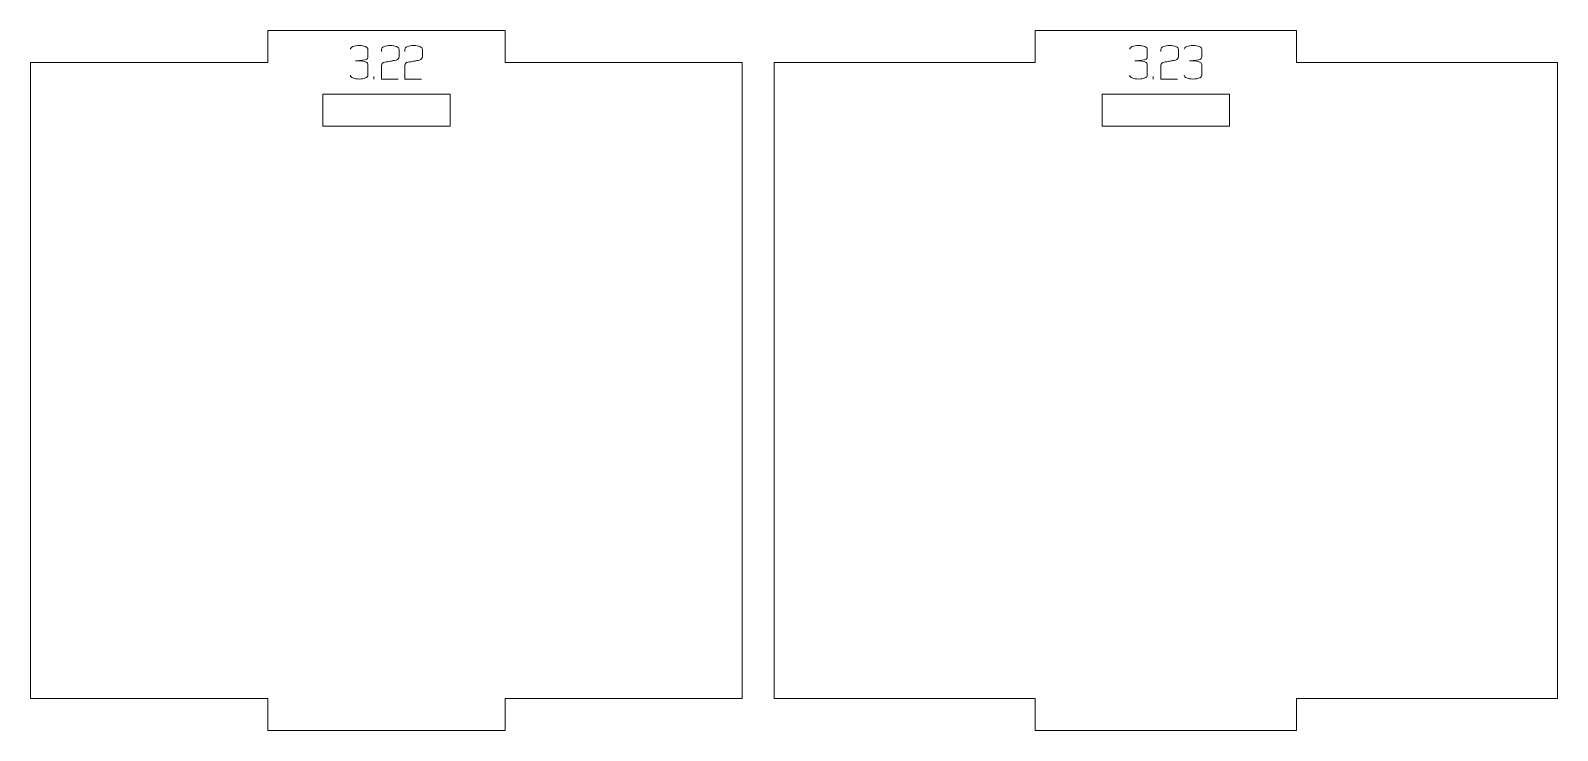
# Model space of a CAD drawing. Header units: centimetres. Extents: x -191 to 212, y -234 to 239.
# Drawn here: x -49.83 to -35.43, y -107.99 to -101.39 of the extents above; entities that cross this region are included whole.
import ezdxf

# ---------------------------------------------------------------- set-up
doc = ezdxf.new("R2010")
doc.units = ezdxf.units.CM
doc.header["$MEASUREMENT"] = 0
doc.layers.add('Capa 1', color=7, linetype='Continuous')

msp = doc.modelspace()

# ---------------------------------------------------------------- hatches: boundary and pattern name
at = {"layer": 'Capa 1', "true_color": 0x3e4095}
h = msp.add_hatch(color=175, dxfattribs=at)
edge = h.paths.add_edge_path()
edge.add_spline(control_points=[(-46.73232, -101.84724), (-46.75586, -101.84724), (-46.77551, -101.8438), (-46.79125, -101.83692), (-46.807, -101.83004), (-46.81487, -101.82171), (-46.81487, -101.81193), (-46.81487, -101.82171), (-46.807, -101.83004), (-46.79125, -101.83692), (-46.77551, -101.8438), (-46.75586, -101.84724), (-46.73232, -101.84724), (-46.70878, -101.84724), (-46.68913, -101.8438), (-46.67339, -101.83692), (-46.65764, -101.83004), (-46.64977, -101.82171), (-46.64977, -101.81193), (-46.64977, -101.81193), (-46.64977, -101.70874), (-46.64977, -101.70874), (-46.64977, -101.70048), (-46.65543, -101.6933), (-46.66674, -101.68719), (-46.67805, -101.68107), (-46.71122, -101.67694), (-46.76626, -101.6748), (-46.71153, -101.67144), (-46.67866, -101.66746), (-46.66766, -101.66288), (-46.65665, -101.65829), (-46.65069, -101.6508), (-46.64977, -101.64041), (-46.64977, -101.64041), (-46.64977, -101.56611), (-46.64977, -101.56611), (-46.64977, -101.55633), (-46.65764, -101.548), (-46.67339, -101.54112), (-46.68913, -101.53424), (-46.70878, -101.5308), (-46.73232, -101.5308), (-46.75586, -101.5308), (-46.77551, -101.53424), (-46.79125, -101.54112), (-46.807, -101.548), (-46.81487, -101.55633), (-46.81487, -101.56611), (-46.81487, -101.55633), (-46.807, -101.548), (-46.79125, -101.54112), (-46.77551, -101.53424), (-46.75586, -101.5308), (-46.73232, -101.5308), (-46.70878, -101.5308), (-46.68913, -101.53424), (-46.67339, -101.54112), (-46.65764, -101.548), (-46.64977, -101.55633), (-46.64977, -101.56611), (-46.64977, -101.56611), (-46.64977, -101.64041), (-46.64977, -101.64041), (-46.65069, -101.6508), (-46.65665, -101.65829), (-46.66766, -101.66288), (-46.67866, -101.66746), (-46.71153, -101.67144), (-46.76626, -101.6748), (-46.71122, -101.67694), (-46.67805, -101.68107), (-46.66674, -101.68719), (-46.65543, -101.6933), (-46.64977, -101.70048), (-46.64977, -101.70874), (-46.64977, -101.70874), (-46.64977, -101.81193), (-46.64977, -101.81193), (-46.64977, -101.82171), (-46.65764, -101.83004), (-46.67339, -101.83692), (-46.68913, -101.8438), (-46.70878, -101.84724), (-46.73232, -101.84724)], knot_values=[0, 0, 0, 0, 0.03571429, 0.03571429, 0.03571429, 0.07142857, 0.07142857, 0.07142857, 0.10714286, 0.10714286, 0.10714286, 0.14285714, 0.14285714, 0.14285714, 0.17857143, 0.17857143, 0.17857143, 0.21428571, 0.21428571, 0.21428571, 0.25, 0.25, 0.25, 0.28571429, 0.28571429, 0.28571429, 0.32142857, 0.32142857, 0.32142857, 0.35714286, 0.35714286, 0.35714286, 0.39285714, 0.39285714, 0.39285714, 0.42857143, 0.42857143, 0.42857143, 0.46428571, 0.46428571, 0.46428571, 0.5, 0.5, 0.5, 0.53571429, 0.53571429, 0.53571429, 0.57142857, 0.57142857, 0.57142857, 0.60714286, 0.60714286, 0.60714286, 0.64285714, 0.64285714, 0.64285714, 0.67857143, 0.67857143, 0.67857143, 0.71428571, 0.71428571, 0.71428571, 0.75, 0.75, 0.75, 0.78571429, 0.78571429, 0.78571429, 0.82142857, 0.82142857, 0.82142857, 0.85714286, 0.85714286, 0.85714286, 0.89285714, 0.89285714, 0.89285714, 0.92857143, 0.92857143, 0.92857143, 0.96428571, 0.96428571, 0.96428571, 1, 1, 1, 1], degree=3, periodic=1)
h = msp.add_hatch(color=175, dxfattribs=at)
edge = h.paths.add_edge_path()
edge.add_spline(control_points=[(-46.52182, -101.84724), (-46.52182, -101.84724), (-46.52182, -101.7147), (-46.52182, -101.7147), (-46.5209, -101.70278), (-46.51005, -101.69361), (-46.48926, -101.68719), (-46.4807, -101.68657), (-46.47252, -101.68558), (-46.46472, -101.6842), (-46.45693, -101.68283), (-46.44905, -101.68138), (-46.4411, -101.67985), (-46.42643, -101.6774), (-46.41519, -101.67541), (-46.4074, -101.67389), (-46.3996, -101.67236), (-46.39203, -101.67037), (-46.38469, -101.66792), (-46.36574, -101.66089), (-46.35626, -101.65187), (-46.35626, -101.64087), (-46.35626, -101.64087), (-46.35626, -101.56611), (-46.35626, -101.56611), (-46.35626, -101.55633), (-46.36413, -101.548), (-46.37988, -101.54112), (-46.39562, -101.53424), (-46.41527, -101.5308), (-46.43881, -101.5308), (-46.46235, -101.5308), (-46.482, -101.53424), (-46.49774, -101.54112), (-46.51349, -101.548), (-46.52136, -101.55633), (-46.52136, -101.56611), (-46.52136, -101.56611), (-46.52136, -101.58858), (-46.52136, -101.58858), (-46.52136, -101.58858), (-46.52136, -101.56611), (-46.52136, -101.56611), (-46.52136, -101.55633), (-46.51349, -101.548), (-46.49774, -101.54112), (-46.482, -101.53424), (-46.46235, -101.5308), (-46.43881, -101.5308), (-46.41527, -101.5308), (-46.39562, -101.53424), (-46.37988, -101.54112), (-46.36413, -101.548), (-46.35626, -101.55633), (-46.35626, -101.56611), (-46.35626, -101.56611), (-46.35626, -101.64087), (-46.35626, -101.64087), (-46.35626, -101.65187), (-46.36574, -101.66089), (-46.38469, -101.66792), (-46.39203, -101.67037), (-46.3996, -101.67236), (-46.4074, -101.67389), (-46.41519, -101.67541), (-46.42643, -101.6774), (-46.4411, -101.67985), (-46.44905, -101.68138), (-46.45693, -101.68283), (-46.46472, -101.6842), (-46.47252, -101.68558), (-46.4807, -101.68657), (-46.48926, -101.68719), (-46.51005, -101.69361), (-46.5209, -101.70278), (-46.52182, -101.7147), (-46.52182, -101.7147), (-46.52182, -101.84724), (-46.52182, -101.84724), (-46.52182, -101.84724), (-46.36497, -101.84724), (-46.36497, -101.84724), (-46.36497, -101.84724), (-46.52182, -101.84724), (-46.52182, -101.84724)], knot_values=[0, 0, 0, 0, 0.03571429, 0.03571429, 0.03571429, 0.07142857, 0.07142857, 0.07142857, 0.10714286, 0.10714286, 0.10714286, 0.14285714, 0.14285714, 0.14285714, 0.17857143, 0.17857143, 0.17857143, 0.21428571, 0.21428571, 0.21428571, 0.25, 0.25, 0.25, 0.28571429, 0.28571429, 0.28571429, 0.32142857, 0.32142857, 0.32142857, 0.35714286, 0.35714286, 0.35714286, 0.39285714, 0.39285714, 0.39285714, 0.42857143, 0.42857143, 0.42857143, 0.46428571, 0.46428571, 0.46428571, 0.5, 0.5, 0.5, 0.53571429, 0.53571429, 0.53571429, 0.57142857, 0.57142857, 0.57142857, 0.60714286, 0.60714286, 0.60714286, 0.64285714, 0.64285714, 0.64285714, 0.67857143, 0.67857143, 0.67857143, 0.71428571, 0.71428571, 0.71428571, 0.75, 0.75, 0.75, 0.78571429, 0.78571429, 0.78571429, 0.82142857, 0.82142857, 0.82142857, 0.85714286, 0.85714286, 0.85714286, 0.89285714, 0.89285714, 0.89285714, 0.92857143, 0.92857143, 0.92857143, 0.96428571, 0.96428571, 0.96428571, 1, 1, 1, 1], degree=3, periodic=1)
h = msp.add_hatch(color=175, dxfattribs=at)
edge = h.paths.add_edge_path()
edge.add_spline(control_points=[(-46.30169, -101.84724), (-46.30169, -101.84724), (-46.30169, -101.7147), (-46.30169, -101.7147), (-46.30077, -101.70278), (-46.28992, -101.69361), (-46.26913, -101.68719), (-46.26057, -101.68657), (-46.25239, -101.68558), (-46.24459, -101.6842), (-46.2368, -101.68283), (-46.22892, -101.68138), (-46.22097, -101.67985), (-46.2063, -101.6774), (-46.19506, -101.67541), (-46.18727, -101.67389), (-46.17947, -101.67236), (-46.1719, -101.67037), (-46.16456, -101.66792), (-46.14561, -101.66089), (-46.13613, -101.65187), (-46.13613, -101.64087), (-46.13613, -101.64087), (-46.13613, -101.56611), (-46.13613, -101.56611), (-46.13613, -101.55633), (-46.144, -101.548), (-46.15975, -101.54112), (-46.17549, -101.53424), (-46.19514, -101.5308), (-46.21868, -101.5308), (-46.24222, -101.5308), (-46.26187, -101.53424), (-46.27761, -101.54112), (-46.29336, -101.548), (-46.30123, -101.55633), (-46.30123, -101.56611), (-46.30123, -101.56611), (-46.30123, -101.58858), (-46.30123, -101.58858), (-46.30123, -101.58858), (-46.30123, -101.56611), (-46.30123, -101.56611), (-46.30123, -101.55633), (-46.29336, -101.548), (-46.27761, -101.54112), (-46.26187, -101.53424), (-46.24222, -101.5308), (-46.21868, -101.5308), (-46.19514, -101.5308), (-46.17549, -101.53424), (-46.15975, -101.54112), (-46.144, -101.548), (-46.13613, -101.55633), (-46.13613, -101.56611), (-46.13613, -101.56611), (-46.13613, -101.64087), (-46.13613, -101.64087), (-46.13613, -101.65187), (-46.14561, -101.66089), (-46.16456, -101.66792), (-46.1719, -101.67037), (-46.17947, -101.67236), (-46.18727, -101.67389), (-46.19506, -101.67541), (-46.2063, -101.6774), (-46.22097, -101.67985), (-46.22892, -101.68138), (-46.2368, -101.68283), (-46.24459, -101.6842), (-46.25239, -101.68558), (-46.26057, -101.68657), (-46.26913, -101.68719), (-46.28992, -101.69361), (-46.30077, -101.70278), (-46.30169, -101.7147), (-46.30169, -101.7147), (-46.30169, -101.84724), (-46.30169, -101.84724), (-46.30169, -101.84724), (-46.14484, -101.84724), (-46.14484, -101.84724), (-46.14484, -101.84724), (-46.30169, -101.84724), (-46.30169, -101.84724)], knot_values=[0, 0, 0, 0, 0.03571429, 0.03571429, 0.03571429, 0.07142857, 0.07142857, 0.07142857, 0.10714286, 0.10714286, 0.10714286, 0.14285714, 0.14285714, 0.14285714, 0.17857143, 0.17857143, 0.17857143, 0.21428571, 0.21428571, 0.21428571, 0.25, 0.25, 0.25, 0.28571429, 0.28571429, 0.28571429, 0.32142857, 0.32142857, 0.32142857, 0.35714286, 0.35714286, 0.35714286, 0.39285714, 0.39285714, 0.39285714, 0.42857143, 0.42857143, 0.42857143, 0.46428571, 0.46428571, 0.46428571, 0.5, 0.5, 0.5, 0.53571429, 0.53571429, 0.53571429, 0.57142857, 0.57142857, 0.57142857, 0.60714286, 0.60714286, 0.60714286, 0.64285714, 0.64285714, 0.64285714, 0.67857143, 0.67857143, 0.67857143, 0.71428571, 0.71428571, 0.71428571, 0.75, 0.75, 0.75, 0.78571429, 0.78571429, 0.78571429, 0.82142857, 0.82142857, 0.82142857, 0.85714286, 0.85714286, 0.85714286, 0.89285714, 0.89285714, 0.89285714, 0.92857143, 0.92857143, 0.92857143, 0.96428571, 0.96428571, 0.96428571, 1, 1, 1, 1], degree=3, periodic=1)
h = msp.add_hatch(color=175, dxfattribs=at)
edge = h.paths.add_edge_path()
edge.add_spline(control_points=[(-39.37805, -101.84724), (-39.40159, -101.84724), (-39.42124, -101.8438), (-39.43698, -101.83692), (-39.45273, -101.83004), (-39.4606, -101.82171), (-39.4606, -101.81193), (-39.4606, -101.82171), (-39.45273, -101.83004), (-39.43698, -101.83692), (-39.42124, -101.8438), (-39.40159, -101.84724), (-39.37805, -101.84724), (-39.35451, -101.84724), (-39.33486, -101.8438), (-39.31912, -101.83692), (-39.30337, -101.83004), (-39.2955, -101.82171), (-39.2955, -101.81193), (-39.2955, -101.81193), (-39.2955, -101.70874), (-39.2955, -101.70874), (-39.2955, -101.70048), (-39.30116, -101.6933), (-39.31247, -101.68719), (-39.32378, -101.68107), (-39.35695, -101.67694), (-39.41199, -101.6748), (-39.35726, -101.67144), (-39.32439, -101.66746), (-39.31339, -101.66288), (-39.30238, -101.65829), (-39.29642, -101.6508), (-39.2955, -101.64041), (-39.2955, -101.64041), (-39.2955, -101.56611), (-39.2955, -101.56611), (-39.2955, -101.55633), (-39.30337, -101.548), (-39.31912, -101.54112), (-39.33486, -101.53424), (-39.35451, -101.5308), (-39.37805, -101.5308), (-39.40159, -101.5308), (-39.42124, -101.53424), (-39.43698, -101.54112), (-39.45273, -101.548), (-39.4606, -101.55633), (-39.4606, -101.56611), (-39.4606, -101.55633), (-39.45273, -101.548), (-39.43698, -101.54112), (-39.42124, -101.53424), (-39.40159, -101.5308), (-39.37805, -101.5308), (-39.35451, -101.5308), (-39.33486, -101.53424), (-39.31912, -101.54112), (-39.30337, -101.548), (-39.2955, -101.55633), (-39.2955, -101.56611), (-39.2955, -101.56611), (-39.2955, -101.64041), (-39.2955, -101.64041), (-39.29642, -101.6508), (-39.30238, -101.65829), (-39.31339, -101.66288), (-39.32439, -101.66746), (-39.35726, -101.67144), (-39.41199, -101.6748), (-39.35695, -101.67694), (-39.32378, -101.68107), (-39.31247, -101.68719), (-39.30116, -101.6933), (-39.2955, -101.70048), (-39.2955, -101.70874), (-39.2955, -101.70874), (-39.2955, -101.81193), (-39.2955, -101.81193), (-39.2955, -101.82171), (-39.30337, -101.83004), (-39.31912, -101.83692), (-39.33486, -101.8438), (-39.35451, -101.84724), (-39.37805, -101.84724)], knot_values=[0, 0, 0, 0, 0.03571429, 0.03571429, 0.03571429, 0.07142857, 0.07142857, 0.07142857, 0.10714286, 0.10714286, 0.10714286, 0.14285714, 0.14285714, 0.14285714, 0.17857143, 0.17857143, 0.17857143, 0.21428571, 0.21428571, 0.21428571, 0.25, 0.25, 0.25, 0.28571429, 0.28571429, 0.28571429, 0.32142857, 0.32142857, 0.32142857, 0.35714286, 0.35714286, 0.35714286, 0.39285714, 0.39285714, 0.39285714, 0.42857143, 0.42857143, 0.42857143, 0.46428571, 0.46428571, 0.46428571, 0.5, 0.5, 0.5, 0.53571429, 0.53571429, 0.53571429, 0.57142857, 0.57142857, 0.57142857, 0.60714286, 0.60714286, 0.60714286, 0.64285714, 0.64285714, 0.64285714, 0.67857143, 0.67857143, 0.67857143, 0.71428571, 0.71428571, 0.71428571, 0.75, 0.75, 0.75, 0.78571429, 0.78571429, 0.78571429, 0.82142857, 0.82142857, 0.82142857, 0.85714286, 0.85714286, 0.85714286, 0.89285714, 0.89285714, 0.89285714, 0.92857143, 0.92857143, 0.92857143, 0.96428571, 0.96428571, 0.96428571, 1, 1, 1, 1], degree=3, periodic=1)
h = msp.add_hatch(color=175, dxfattribs=at)
edge = h.paths.add_edge_path()
edge.add_spline(control_points=[(-39.16755, -101.84724), (-39.16755, -101.84724), (-39.16755, -101.7147), (-39.16755, -101.7147), (-39.16663, -101.70278), (-39.15578, -101.69361), (-39.13499, -101.68719), (-39.12643, -101.68657), (-39.11825, -101.68558), (-39.11045, -101.6842), (-39.10266, -101.68283), (-39.09478, -101.68138), (-39.08683, -101.67985), (-39.07216, -101.6774), (-39.06092, -101.67541), (-39.05313, -101.67389), (-39.04533, -101.67236), (-39.03776, -101.67037), (-39.03042, -101.66792), (-39.01147, -101.66089), (-39.00199, -101.65187), (-39.00199, -101.64087), (-39.00199, -101.64087), (-39.00199, -101.56611), (-39.00199, -101.56611), (-39.00199, -101.55633), (-39.00986, -101.548), (-39.02561, -101.54112), (-39.04135, -101.53424), (-39.061, -101.5308), (-39.08454, -101.5308), (-39.10808, -101.5308), (-39.12773, -101.53424), (-39.14347, -101.54112), (-39.15922, -101.548), (-39.16709, -101.55633), (-39.16709, -101.56611), (-39.16709, -101.56611), (-39.16709, -101.58858), (-39.16709, -101.58858), (-39.16709, -101.58858), (-39.16709, -101.56611), (-39.16709, -101.56611), (-39.16709, -101.55633), (-39.15922, -101.548), (-39.14347, -101.54112), (-39.12773, -101.53424), (-39.10808, -101.5308), (-39.08454, -101.5308), (-39.061, -101.5308), (-39.04135, -101.53424), (-39.02561, -101.54112), (-39.00986, -101.548), (-39.00199, -101.55633), (-39.00199, -101.56611), (-39.00199, -101.56611), (-39.00199, -101.64087), (-39.00199, -101.64087), (-39.00199, -101.65187), (-39.01147, -101.66089), (-39.03042, -101.66792), (-39.03776, -101.67037), (-39.04533, -101.67236), (-39.05313, -101.67389), (-39.06092, -101.67541), (-39.07216, -101.6774), (-39.08683, -101.67985), (-39.09478, -101.68138), (-39.10266, -101.68283), (-39.11045, -101.6842), (-39.11825, -101.68558), (-39.12643, -101.68657), (-39.13499, -101.68719), (-39.15578, -101.69361), (-39.16663, -101.70278), (-39.16755, -101.7147), (-39.16755, -101.7147), (-39.16755, -101.84724), (-39.16755, -101.84724), (-39.16755, -101.84724), (-39.0107, -101.84724), (-39.0107, -101.84724), (-39.0107, -101.84724), (-39.16755, -101.84724), (-39.16755, -101.84724)], knot_values=[0, 0, 0, 0, 0.03571429, 0.03571429, 0.03571429, 0.07142857, 0.07142857, 0.07142857, 0.10714286, 0.10714286, 0.10714286, 0.14285714, 0.14285714, 0.14285714, 0.17857143, 0.17857143, 0.17857143, 0.21428571, 0.21428571, 0.21428571, 0.25, 0.25, 0.25, 0.28571429, 0.28571429, 0.28571429, 0.32142857, 0.32142857, 0.32142857, 0.35714286, 0.35714286, 0.35714286, 0.39285714, 0.39285714, 0.39285714, 0.42857143, 0.42857143, 0.42857143, 0.46428571, 0.46428571, 0.46428571, 0.5, 0.5, 0.5, 0.53571429, 0.53571429, 0.53571429, 0.57142857, 0.57142857, 0.57142857, 0.60714286, 0.60714286, 0.60714286, 0.64285714, 0.64285714, 0.64285714, 0.67857143, 0.67857143, 0.67857143, 0.71428571, 0.71428571, 0.71428571, 0.75, 0.75, 0.75, 0.78571429, 0.78571429, 0.78571429, 0.82142857, 0.82142857, 0.82142857, 0.85714286, 0.85714286, 0.85714286, 0.89285714, 0.89285714, 0.89285714, 0.92857143, 0.92857143, 0.92857143, 0.96428571, 0.96428571, 0.96428571, 1, 1, 1, 1], degree=3, periodic=1)
h = msp.add_hatch(color=175, dxfattribs=at)
edge = h.paths.add_edge_path()
edge.add_spline(control_points=[(-38.86441, -101.84724), (-38.88795, -101.84724), (-38.9076, -101.8438), (-38.92334, -101.83692), (-38.93909, -101.83004), (-38.94696, -101.82171), (-38.94696, -101.81193), (-38.94696, -101.82171), (-38.93909, -101.83004), (-38.92334, -101.83692), (-38.9076, -101.8438), (-38.88795, -101.84724), (-38.86441, -101.84724), (-38.84087, -101.84724), (-38.82122, -101.8438), (-38.80548, -101.83692), (-38.78973, -101.83004), (-38.78186, -101.82171), (-38.78186, -101.81193), (-38.78186, -101.81193), (-38.78186, -101.70874), (-38.78186, -101.70874), (-38.78186, -101.70048), (-38.78752, -101.6933), (-38.79883, -101.68719), (-38.81014, -101.68107), (-38.84331, -101.67694), (-38.89835, -101.6748), (-38.84362, -101.67144), (-38.81075, -101.66746), (-38.79975, -101.66288), (-38.78874, -101.65829), (-38.78278, -101.6508), (-38.78186, -101.64041), (-38.78186, -101.64041), (-38.78186, -101.56611), (-38.78186, -101.56611), (-38.78186, -101.55633), (-38.78973, -101.548), (-38.80548, -101.54112), (-38.82122, -101.53424), (-38.84087, -101.5308), (-38.86441, -101.5308), (-38.88795, -101.5308), (-38.9076, -101.53424), (-38.92334, -101.54112), (-38.93909, -101.548), (-38.94696, -101.55633), (-38.94696, -101.56611), (-38.94696, -101.55633), (-38.93909, -101.548), (-38.92334, -101.54112), (-38.9076, -101.53424), (-38.88795, -101.5308), (-38.86441, -101.5308), (-38.84087, -101.5308), (-38.82122, -101.53424), (-38.80548, -101.54112), (-38.78973, -101.548), (-38.78186, -101.55633), (-38.78186, -101.56611), (-38.78186, -101.56611), (-38.78186, -101.64041), (-38.78186, -101.64041), (-38.78278, -101.6508), (-38.78874, -101.65829), (-38.79975, -101.66288), (-38.81075, -101.66746), (-38.84362, -101.67144), (-38.89835, -101.6748), (-38.84331, -101.67694), (-38.81014, -101.68107), (-38.79883, -101.68719), (-38.78752, -101.6933), (-38.78186, -101.70048), (-38.78186, -101.70874), (-38.78186, -101.70874), (-38.78186, -101.81193), (-38.78186, -101.81193), (-38.78186, -101.82171), (-38.78973, -101.83004), (-38.80548, -101.83692), (-38.82122, -101.8438), (-38.84087, -101.84724), (-38.86441, -101.84724)], knot_values=[0, 0, 0, 0, 0.03571429, 0.03571429, 0.03571429, 0.07142857, 0.07142857, 0.07142857, 0.10714286, 0.10714286, 0.10714286, 0.14285714, 0.14285714, 0.14285714, 0.17857143, 0.17857143, 0.17857143, 0.21428571, 0.21428571, 0.21428571, 0.25, 0.25, 0.25, 0.28571429, 0.28571429, 0.28571429, 0.32142857, 0.32142857, 0.32142857, 0.35714286, 0.35714286, 0.35714286, 0.39285714, 0.39285714, 0.39285714, 0.42857143, 0.42857143, 0.42857143, 0.46428571, 0.46428571, 0.46428571, 0.5, 0.5, 0.5, 0.53571429, 0.53571429, 0.53571429, 0.57142857, 0.57142857, 0.57142857, 0.60714286, 0.60714286, 0.60714286, 0.64285714, 0.64285714, 0.64285714, 0.67857143, 0.67857143, 0.67857143, 0.71428571, 0.71428571, 0.71428571, 0.75, 0.75, 0.75, 0.78571429, 0.78571429, 0.78571429, 0.82142857, 0.82142857, 0.82142857, 0.85714286, 0.85714286, 0.85714286, 0.89285714, 0.89285714, 0.89285714, 0.92857143, 0.92857143, 0.92857143, 0.96428571, 0.96428571, 0.96428571, 1, 1, 1, 1], degree=3, periodic=1)
h = msp.add_hatch(color=175, dxfattribs=at)
edge = h.paths.add_edge_path()
edge.add_spline(control_points=[(-46.59474, -101.84724), (-46.59474, -101.84724), (-46.59474, -101.82477), (-46.59474, -101.82477), (-46.59474, -101.82477), (-46.59474, -101.84724), (-46.59474, -101.84724)], knot_values=[0, 0, 0, 0, 0.5, 0.5, 0.5, 1, 1, 1, 1], degree=3, periodic=1)
h = msp.add_hatch(color=175, dxfattribs=at)
edge = h.paths.add_edge_path()
edge.add_spline(control_points=[(-39.24047, -101.84724), (-39.24047, -101.84724), (-39.24047, -101.82477), (-39.24047, -101.82477), (-39.24047, -101.82477), (-39.24047, -101.84724), (-39.24047, -101.84724)], knot_values=[0, 0, 0, 0, 0.5, 0.5, 0.5, 1, 1, 1, 1], degree=3, periodic=1)

# ---------------------------------------------------------------- linework, layer by layer
at = {"layer": 'Capa 1', "color": 240, "lineweight": 20}
for points, knots in [([(-49.83376, -101.69004), (-49.83376, -101.69004), (-49.83376, -107.69004), (-49.83376, -107.69004), (-49.83376, -107.69004), (-47.59492, -107.69004), (-47.59492, -107.69004), (-47.59492, -107.69004), (-47.59492, -107.99004), (-47.59492, -107.99004), (-47.59492, -107.99004), (-45.35608, -107.99004), (-45.35608, -107.99004), (-45.35608, -107.99004), (-45.35608, -107.69004), (-45.35608, -107.69004), (-45.35608, -107.69004), (-43.11724, -107.69004), (-43.11724, -107.69004), (-43.11724, -107.69004), (-43.11724, -101.69004), (-43.11724, -101.69004), (-43.11724, -101.69004), (-45.35608, -101.69004), (-45.35608, -101.69004), (-45.35608, -101.69004), (-45.35608, -101.39004), (-45.35608, -101.39004), (-45.35608, -101.39004), (-47.59492, -101.39004), (-47.59492, -101.39004), (-47.59492, -101.39004), (-47.59492, -101.69004), (-47.59492, -101.69004), (-47.59492, -101.69004), (-49.83376, -101.69004), (-49.83376, -101.69004)], [0, 0, 0, 0, 0.08333333, 0.08333333, 0.08333333, 0.16666667, 0.16666667, 0.16666667, 0.25, 0.25, 0.25, 0.33333333, 0.33333333, 0.33333333, 0.41666667, 0.41666667, 0.41666667, 0.5, 0.5, 0.5, 0.58333333, 0.58333333, 0.58333333, 0.66666667, 0.66666667, 0.66666667, 0.75, 0.75, 0.75, 0.83333333, 0.83333333, 0.83333333, 0.91666667, 0.91666667, 0.91666667, 1, 1, 1, 1]), ([(-42.81724, -101.69004), (-42.81724, -101.69004), (-42.81724, -107.69004), (-42.81724, -107.69004), (-42.81724, -107.69004), (-40.35323, -107.69004), (-40.35323, -107.69004), (-40.35323, -107.69004), (-40.35323, -107.99004), (-40.35323, -107.99004), (-40.35323, -107.99004), (-37.88922, -107.99004), (-37.88922, -107.99004), (-37.88922, -107.99004), (-37.88922, -107.69004), (-37.88922, -107.69004), (-37.88922, -107.69004), (-35.42521, -107.69004), (-35.42521, -107.69004), (-35.42521, -107.69004), (-35.42521, -101.69004), (-35.42521, -101.69004), (-35.42521, -101.69004), (-37.88922, -101.69004), (-37.88922, -101.69004), (-37.88922, -101.69004), (-37.88922, -101.39004), (-37.88922, -101.39004), (-37.88922, -101.39004), (-40.35323, -101.39004), (-40.35323, -101.39004), (-40.35323, -101.39004), (-40.35323, -101.69004), (-40.35323, -101.69004), (-40.35323, -101.69004), (-42.81724, -101.69004), (-42.81724, -101.69004)], [0, 0, 0, 0, 0.08333333, 0.08333333, 0.08333333, 0.16666667, 0.16666667, 0.16666667, 0.25, 0.25, 0.25, 0.33333333, 0.33333333, 0.33333333, 0.41666667, 0.41666667, 0.41666667, 0.5, 0.5, 0.5, 0.58333333, 0.58333333, 0.58333333, 0.66666667, 0.66666667, 0.66666667, 0.75, 0.75, 0.75, 0.83333333, 0.83333333, 0.83333333, 0.91666667, 0.91666667, 0.91666667, 1, 1, 1, 1]), ([(-47.0755, -102.2901), (-47.0755, -102.2901), (-45.8755, -102.2901), (-45.8755, -102.2901), (-45.8755, -102.2901), (-45.8755, -101.9901), (-45.8755, -101.9901), (-45.8755, -101.9901), (-47.0755, -101.9901), (-47.0755, -101.9901), (-47.0755, -101.9901), (-47.0755, -102.2901), (-47.0755, -102.2901)], [0, 0, 0, 0, 0.25, 0.25, 0.25, 0.5, 0.5, 0.5, 0.75, 0.75, 0.75, 1, 1, 1, 1]), ([(-39.72123, -102.2901), (-39.72123, -102.2901), (-38.52123, -102.2901), (-38.52123, -102.2901), (-38.52123, -102.2901), (-38.52123, -101.9901), (-38.52123, -101.9901), (-38.52123, -101.9901), (-39.72123, -101.9901), (-39.72123, -101.9901), (-39.72123, -101.9901), (-39.72123, -102.2901), (-39.72123, -102.2901)], [0, 0, 0, 0, 0.25, 0.25, 0.25, 0.5, 0.5, 0.5, 0.75, 0.75, 0.75, 1, 1, 1, 1])]:
    msp.add_open_spline(points, degree=3, knots=knots, dxfattribs=at)
at = {"layer": 'Capa 1', "color": 114, "lineweight": 9}
for points, knots in [([(-46.73232, -101.84724), (-46.75586, -101.84724), (-46.77551, -101.8438), (-46.79125, -101.83692), (-46.807, -101.83004), (-46.81487, -101.82171), (-46.81487, -101.81193), (-46.81487, -101.82171), (-46.807, -101.83004), (-46.79125, -101.83692), (-46.77551, -101.8438), (-46.75586, -101.84724), (-46.73232, -101.84724), (-46.70878, -101.84724), (-46.68913, -101.8438), (-46.67339, -101.83692), (-46.65764, -101.83004), (-46.64977, -101.82171), (-46.64977, -101.81193), (-46.64977, -101.81193), (-46.64977, -101.70874), (-46.64977, -101.70874), (-46.64977, -101.70048), (-46.65543, -101.6933), (-46.66674, -101.68719), (-46.67805, -101.68107), (-46.71122, -101.67694), (-46.76626, -101.6748), (-46.71153, -101.67144), (-46.67866, -101.66746), (-46.66766, -101.66288), (-46.65665, -101.65829), (-46.65069, -101.6508), (-46.64977, -101.64041), (-46.64977, -101.64041), (-46.64977, -101.56611), (-46.64977, -101.56611), (-46.64977, -101.55633), (-46.65764, -101.548), (-46.67339, -101.54112), (-46.68913, -101.53424), (-46.70878, -101.5308), (-46.73232, -101.5308), (-46.75586, -101.5308), (-46.77551, -101.53424), (-46.79125, -101.54112), (-46.807, -101.548), (-46.81487, -101.55633), (-46.81487, -101.56611), (-46.81487, -101.55633), (-46.807, -101.548), (-46.79125, -101.54112), (-46.77551, -101.53424), (-46.75586, -101.5308), (-46.73232, -101.5308), (-46.70878, -101.5308), (-46.68913, -101.53424), (-46.67339, -101.54112), (-46.65764, -101.548), (-46.64977, -101.55633), (-46.64977, -101.56611), (-46.64977, -101.56611), (-46.64977, -101.64041), (-46.64977, -101.64041), (-46.65069, -101.6508), (-46.65665, -101.65829), (-46.66766, -101.66288), (-46.67866, -101.66746), (-46.71153, -101.67144), (-46.76626, -101.6748), (-46.71122, -101.67694), (-46.67805, -101.68107), (-46.66674, -101.68719), (-46.65543, -101.6933), (-46.64977, -101.70048), (-46.64977, -101.70874), (-46.64977, -101.70874), (-46.64977, -101.81193), (-46.64977, -101.81193), (-46.64977, -101.82171), (-46.65764, -101.83004), (-46.67339, -101.83692), (-46.68913, -101.8438), (-46.70878, -101.84724), (-46.73232, -101.84724)], [0, 0, 0, 0, 0.03571429, 0.03571429, 0.03571429, 0.07142857, 0.07142857, 0.07142857, 0.10714286, 0.10714286, 0.10714286, 0.14285714, 0.14285714, 0.14285714, 0.17857143, 0.17857143, 0.17857143, 0.21428571, 0.21428571, 0.21428571, 0.25, 0.25, 0.25, 0.28571429, 0.28571429, 0.28571429, 0.32142857, 0.32142857, 0.32142857, 0.35714286, 0.35714286, 0.35714286, 0.39285714, 0.39285714, 0.39285714, 0.42857143, 0.42857143, 0.42857143, 0.46428571, 0.46428571, 0.46428571, 0.5, 0.5, 0.5, 0.53571429, 0.53571429, 0.53571429, 0.57142857, 0.57142857, 0.57142857, 0.60714286, 0.60714286, 0.60714286, 0.64285714, 0.64285714, 0.64285714, 0.67857143, 0.67857143, 0.67857143, 0.71428571, 0.71428571, 0.71428571, 0.75, 0.75, 0.75, 0.78571429, 0.78571429, 0.78571429, 0.82142857, 0.82142857, 0.82142857, 0.85714286, 0.85714286, 0.85714286, 0.89285714, 0.89285714, 0.89285714, 0.92857143, 0.92857143, 0.92857143, 0.96428571, 0.96428571, 0.96428571, 1, 1, 1, 1]), ([(-46.52182, -101.84724), (-46.52182, -101.84724), (-46.52182, -101.7147), (-46.52182, -101.7147), (-46.5209, -101.70278), (-46.51005, -101.69361), (-46.48926, -101.68719), (-46.4807, -101.68657), (-46.47252, -101.68558), (-46.46472, -101.6842), (-46.45693, -101.68283), (-46.44905, -101.68138), (-46.4411, -101.67985), (-46.42643, -101.6774), (-46.41519, -101.67541), (-46.4074, -101.67389), (-46.3996, -101.67236), (-46.39203, -101.67037), (-46.38469, -101.66792), (-46.36574, -101.66089), (-46.35626, -101.65187), (-46.35626, -101.64087), (-46.35626, -101.64087), (-46.35626, -101.56611), (-46.35626, -101.56611), (-46.35626, -101.55633), (-46.36413, -101.548), (-46.37988, -101.54112), (-46.39562, -101.53424), (-46.41527, -101.5308), (-46.43881, -101.5308), (-46.46235, -101.5308), (-46.482, -101.53424), (-46.49774, -101.54112), (-46.51349, -101.548), (-46.52136, -101.55633), (-46.52136, -101.56611), (-46.52136, -101.56611), (-46.52136, -101.58858), (-46.52136, -101.58858), (-46.52136, -101.58858), (-46.52136, -101.56611), (-46.52136, -101.56611), (-46.52136, -101.55633), (-46.51349, -101.548), (-46.49774, -101.54112), (-46.482, -101.53424), (-46.46235, -101.5308), (-46.43881, -101.5308), (-46.41527, -101.5308), (-46.39562, -101.53424), (-46.37988, -101.54112), (-46.36413, -101.548), (-46.35626, -101.55633), (-46.35626, -101.56611), (-46.35626, -101.56611), (-46.35626, -101.64087), (-46.35626, -101.64087), (-46.35626, -101.65187), (-46.36574, -101.66089), (-46.38469, -101.66792), (-46.39203, -101.67037), (-46.3996, -101.67236), (-46.4074, -101.67389), (-46.41519, -101.67541), (-46.42643, -101.6774), (-46.4411, -101.67985), (-46.44905, -101.68138), (-46.45693, -101.68283), (-46.46472, -101.6842), (-46.47252, -101.68558), (-46.4807, -101.68657), (-46.48926, -101.68719), (-46.51005, -101.69361), (-46.5209, -101.70278), (-46.52182, -101.7147), (-46.52182, -101.7147), (-46.52182, -101.84724), (-46.52182, -101.84724), (-46.52182, -101.84724), (-46.36497, -101.84724), (-46.36497, -101.84724), (-46.36497, -101.84724), (-46.52182, -101.84724), (-46.52182, -101.84724)], [0, 0, 0, 0, 0.03571429, 0.03571429, 0.03571429, 0.07142857, 0.07142857, 0.07142857, 0.10714286, 0.10714286, 0.10714286, 0.14285714, 0.14285714, 0.14285714, 0.17857143, 0.17857143, 0.17857143, 0.21428571, 0.21428571, 0.21428571, 0.25, 0.25, 0.25, 0.28571429, 0.28571429, 0.28571429, 0.32142857, 0.32142857, 0.32142857, 0.35714286, 0.35714286, 0.35714286, 0.39285714, 0.39285714, 0.39285714, 0.42857143, 0.42857143, 0.42857143, 0.46428571, 0.46428571, 0.46428571, 0.5, 0.5, 0.5, 0.53571429, 0.53571429, 0.53571429, 0.57142857, 0.57142857, 0.57142857, 0.60714286, 0.60714286, 0.60714286, 0.64285714, 0.64285714, 0.64285714, 0.67857143, 0.67857143, 0.67857143, 0.71428571, 0.71428571, 0.71428571, 0.75, 0.75, 0.75, 0.78571429, 0.78571429, 0.78571429, 0.82142857, 0.82142857, 0.82142857, 0.85714286, 0.85714286, 0.85714286, 0.89285714, 0.89285714, 0.89285714, 0.92857143, 0.92857143, 0.92857143, 0.96428571, 0.96428571, 0.96428571, 1, 1, 1, 1]), ([(-46.30169, -101.84724), (-46.30169, -101.84724), (-46.30169, -101.7147), (-46.30169, -101.7147), (-46.30077, -101.70278), (-46.28992, -101.69361), (-46.26913, -101.68719), (-46.26057, -101.68657), (-46.25239, -101.68558), (-46.24459, -101.6842), (-46.2368, -101.68283), (-46.22892, -101.68138), (-46.22097, -101.67985), (-46.2063, -101.6774), (-46.19506, -101.67541), (-46.18727, -101.67389), (-46.17947, -101.67236), (-46.1719, -101.67037), (-46.16456, -101.66792), (-46.14561, -101.66089), (-46.13613, -101.65187), (-46.13613, -101.64087), (-46.13613, -101.64087), (-46.13613, -101.56611), (-46.13613, -101.56611), (-46.13613, -101.55633), (-46.144, -101.548), (-46.15975, -101.54112), (-46.17549, -101.53424), (-46.19514, -101.5308), (-46.21868, -101.5308), (-46.24222, -101.5308), (-46.26187, -101.53424), (-46.27761, -101.54112), (-46.29336, -101.548), (-46.30123, -101.55633), (-46.30123, -101.56611), (-46.30123, -101.56611), (-46.30123, -101.58858), (-46.30123, -101.58858), (-46.30123, -101.58858), (-46.30123, -101.56611), (-46.30123, -101.56611), (-46.30123, -101.55633), (-46.29336, -101.548), (-46.27761, -101.54112), (-46.26187, -101.53424), (-46.24222, -101.5308), (-46.21868, -101.5308), (-46.19514, -101.5308), (-46.17549, -101.53424), (-46.15975, -101.54112), (-46.144, -101.548), (-46.13613, -101.55633), (-46.13613, -101.56611), (-46.13613, -101.56611), (-46.13613, -101.64087), (-46.13613, -101.64087), (-46.13613, -101.65187), (-46.14561, -101.66089), (-46.16456, -101.66792), (-46.1719, -101.67037), (-46.17947, -101.67236), (-46.18727, -101.67389), (-46.19506, -101.67541), (-46.2063, -101.6774), (-46.22097, -101.67985), (-46.22892, -101.68138), (-46.2368, -101.68283), (-46.24459, -101.6842), (-46.25239, -101.68558), (-46.26057, -101.68657), (-46.26913, -101.68719), (-46.28992, -101.69361), (-46.30077, -101.70278), (-46.30169, -101.7147), (-46.30169, -101.7147), (-46.30169, -101.84724), (-46.30169, -101.84724), (-46.30169, -101.84724), (-46.14484, -101.84724), (-46.14484, -101.84724), (-46.14484, -101.84724), (-46.30169, -101.84724), (-46.30169, -101.84724)], [0, 0, 0, 0, 0.03571429, 0.03571429, 0.03571429, 0.07142857, 0.07142857, 0.07142857, 0.10714286, 0.10714286, 0.10714286, 0.14285714, 0.14285714, 0.14285714, 0.17857143, 0.17857143, 0.17857143, 0.21428571, 0.21428571, 0.21428571, 0.25, 0.25, 0.25, 0.28571429, 0.28571429, 0.28571429, 0.32142857, 0.32142857, 0.32142857, 0.35714286, 0.35714286, 0.35714286, 0.39285714, 0.39285714, 0.39285714, 0.42857143, 0.42857143, 0.42857143, 0.46428571, 0.46428571, 0.46428571, 0.5, 0.5, 0.5, 0.53571429, 0.53571429, 0.53571429, 0.57142857, 0.57142857, 0.57142857, 0.60714286, 0.60714286, 0.60714286, 0.64285714, 0.64285714, 0.64285714, 0.67857143, 0.67857143, 0.67857143, 0.71428571, 0.71428571, 0.71428571, 0.75, 0.75, 0.75, 0.78571429, 0.78571429, 0.78571429, 0.82142857, 0.82142857, 0.82142857, 0.85714286, 0.85714286, 0.85714286, 0.89285714, 0.89285714, 0.89285714, 0.92857143, 0.92857143, 0.92857143, 0.96428571, 0.96428571, 0.96428571, 1, 1, 1, 1]), ([(-39.37805, -101.84724), (-39.40159, -101.84724), (-39.42124, -101.8438), (-39.43698, -101.83692), (-39.45273, -101.83004), (-39.4606, -101.82171), (-39.4606, -101.81193), (-39.4606, -101.82171), (-39.45273, -101.83004), (-39.43698, -101.83692), (-39.42124, -101.8438), (-39.40159, -101.84724), (-39.37805, -101.84724), (-39.35451, -101.84724), (-39.33486, -101.8438), (-39.31912, -101.83692), (-39.30337, -101.83004), (-39.2955, -101.82171), (-39.2955, -101.81193), (-39.2955, -101.81193), (-39.2955, -101.70874), (-39.2955, -101.70874), (-39.2955, -101.70048), (-39.30116, -101.6933), (-39.31247, -101.68719), (-39.32378, -101.68107), (-39.35695, -101.67694), (-39.41199, -101.6748), (-39.35726, -101.67144), (-39.32439, -101.66746), (-39.31339, -101.66288), (-39.30238, -101.65829), (-39.29642, -101.6508), (-39.2955, -101.64041), (-39.2955, -101.64041), (-39.2955, -101.56611), (-39.2955, -101.56611), (-39.2955, -101.55633), (-39.30337, -101.548), (-39.31912, -101.54112), (-39.33486, -101.53424), (-39.35451, -101.5308), (-39.37805, -101.5308), (-39.40159, -101.5308), (-39.42124, -101.53424), (-39.43698, -101.54112), (-39.45273, -101.548), (-39.4606, -101.55633), (-39.4606, -101.56611), (-39.4606, -101.55633), (-39.45273, -101.548), (-39.43698, -101.54112), (-39.42124, -101.53424), (-39.40159, -101.5308), (-39.37805, -101.5308), (-39.35451, -101.5308), (-39.33486, -101.53424), (-39.31912, -101.54112), (-39.30337, -101.548), (-39.2955, -101.55633), (-39.2955, -101.56611), (-39.2955, -101.56611), (-39.2955, -101.64041), (-39.2955, -101.64041), (-39.29642, -101.6508), (-39.30238, -101.65829), (-39.31339, -101.66288), (-39.32439, -101.66746), (-39.35726, -101.67144), (-39.41199, -101.6748), (-39.35695, -101.67694), (-39.32378, -101.68107), (-39.31247, -101.68719), (-39.30116, -101.6933), (-39.2955, -101.70048), (-39.2955, -101.70874), (-39.2955, -101.70874), (-39.2955, -101.81193), (-39.2955, -101.81193), (-39.2955, -101.82171), (-39.30337, -101.83004), (-39.31912, -101.83692), (-39.33486, -101.8438), (-39.35451, -101.84724), (-39.37805, -101.84724)], [0, 0, 0, 0, 0.03571429, 0.03571429, 0.03571429, 0.07142857, 0.07142857, 0.07142857, 0.10714286, 0.10714286, 0.10714286, 0.14285714, 0.14285714, 0.14285714, 0.17857143, 0.17857143, 0.17857143, 0.21428571, 0.21428571, 0.21428571, 0.25, 0.25, 0.25, 0.28571429, 0.28571429, 0.28571429, 0.32142857, 0.32142857, 0.32142857, 0.35714286, 0.35714286, 0.35714286, 0.39285714, 0.39285714, 0.39285714, 0.42857143, 0.42857143, 0.42857143, 0.46428571, 0.46428571, 0.46428571, 0.5, 0.5, 0.5, 0.53571429, 0.53571429, 0.53571429, 0.57142857, 0.57142857, 0.57142857, 0.60714286, 0.60714286, 0.60714286, 0.64285714, 0.64285714, 0.64285714, 0.67857143, 0.67857143, 0.67857143, 0.71428571, 0.71428571, 0.71428571, 0.75, 0.75, 0.75, 0.78571429, 0.78571429, 0.78571429, 0.82142857, 0.82142857, 0.82142857, 0.85714286, 0.85714286, 0.85714286, 0.89285714, 0.89285714, 0.89285714, 0.92857143, 0.92857143, 0.92857143, 0.96428571, 0.96428571, 0.96428571, 1, 1, 1, 1]), ([(-39.16755, -101.84724), (-39.16755, -101.84724), (-39.16755, -101.7147), (-39.16755, -101.7147), (-39.16663, -101.70278), (-39.15578, -101.69361), (-39.13499, -101.68719), (-39.12643, -101.68657), (-39.11825, -101.68558), (-39.11045, -101.6842), (-39.10266, -101.68283), (-39.09478, -101.68138), (-39.08683, -101.67985), (-39.07216, -101.6774), (-39.06092, -101.67541), (-39.05313, -101.67389), (-39.04533, -101.67236), (-39.03776, -101.67037), (-39.03042, -101.66792), (-39.01147, -101.66089), (-39.00199, -101.65187), (-39.00199, -101.64087), (-39.00199, -101.64087), (-39.00199, -101.56611), (-39.00199, -101.56611), (-39.00199, -101.55633), (-39.00986, -101.548), (-39.02561, -101.54112), (-39.04135, -101.53424), (-39.061, -101.5308), (-39.08454, -101.5308), (-39.10808, -101.5308), (-39.12773, -101.53424), (-39.14347, -101.54112), (-39.15922, -101.548), (-39.16709, -101.55633), (-39.16709, -101.56611), (-39.16709, -101.56611), (-39.16709, -101.58858), (-39.16709, -101.58858), (-39.16709, -101.58858), (-39.16709, -101.56611), (-39.16709, -101.56611), (-39.16709, -101.55633), (-39.15922, -101.548), (-39.14347, -101.54112), (-39.12773, -101.53424), (-39.10808, -101.5308), (-39.08454, -101.5308), (-39.061, -101.5308), (-39.04135, -101.53424), (-39.02561, -101.54112), (-39.00986, -101.548), (-39.00199, -101.55633), (-39.00199, -101.56611), (-39.00199, -101.56611), (-39.00199, -101.64087), (-39.00199, -101.64087), (-39.00199, -101.65187), (-39.01147, -101.66089), (-39.03042, -101.66792), (-39.03776, -101.67037), (-39.04533, -101.67236), (-39.05313, -101.67389), (-39.06092, -101.67541), (-39.07216, -101.6774), (-39.08683, -101.67985), (-39.09478, -101.68138), (-39.10266, -101.68283), (-39.11045, -101.6842), (-39.11825, -101.68558), (-39.12643, -101.68657), (-39.13499, -101.68719), (-39.15578, -101.69361), (-39.16663, -101.70278), (-39.16755, -101.7147), (-39.16755, -101.7147), (-39.16755, -101.84724), (-39.16755, -101.84724), (-39.16755, -101.84724), (-39.0107, -101.84724), (-39.0107, -101.84724), (-39.0107, -101.84724), (-39.16755, -101.84724), (-39.16755, -101.84724)], [0, 0, 0, 0, 0.03571429, 0.03571429, 0.03571429, 0.07142857, 0.07142857, 0.07142857, 0.10714286, 0.10714286, 0.10714286, 0.14285714, 0.14285714, 0.14285714, 0.17857143, 0.17857143, 0.17857143, 0.21428571, 0.21428571, 0.21428571, 0.25, 0.25, 0.25, 0.28571429, 0.28571429, 0.28571429, 0.32142857, 0.32142857, 0.32142857, 0.35714286, 0.35714286, 0.35714286, 0.39285714, 0.39285714, 0.39285714, 0.42857143, 0.42857143, 0.42857143, 0.46428571, 0.46428571, 0.46428571, 0.5, 0.5, 0.5, 0.53571429, 0.53571429, 0.53571429, 0.57142857, 0.57142857, 0.57142857, 0.60714286, 0.60714286, 0.60714286, 0.64285714, 0.64285714, 0.64285714, 0.67857143, 0.67857143, 0.67857143, 0.71428571, 0.71428571, 0.71428571, 0.75, 0.75, 0.75, 0.78571429, 0.78571429, 0.78571429, 0.82142857, 0.82142857, 0.82142857, 0.85714286, 0.85714286, 0.85714286, 0.89285714, 0.89285714, 0.89285714, 0.92857143, 0.92857143, 0.92857143, 0.96428571, 0.96428571, 0.96428571, 1, 1, 1, 1]), ([(-38.86441, -101.84724), (-38.88795, -101.84724), (-38.9076, -101.8438), (-38.92334, -101.83692), (-38.93909, -101.83004), (-38.94696, -101.82171), (-38.94696, -101.81193), (-38.94696, -101.82171), (-38.93909, -101.83004), (-38.92334, -101.83692), (-38.9076, -101.8438), (-38.88795, -101.84724), (-38.86441, -101.84724), (-38.84087, -101.84724), (-38.82122, -101.8438), (-38.80548, -101.83692), (-38.78973, -101.83004), (-38.78186, -101.82171), (-38.78186, -101.81193), (-38.78186, -101.81193), (-38.78186, -101.70874), (-38.78186, -101.70874), (-38.78186, -101.70048), (-38.78752, -101.6933), (-38.79883, -101.68719), (-38.81014, -101.68107), (-38.84331, -101.67694), (-38.89835, -101.6748), (-38.84362, -101.67144), (-38.81075, -101.66746), (-38.79975, -101.66288), (-38.78874, -101.65829), (-38.78278, -101.6508), (-38.78186, -101.64041), (-38.78186, -101.64041), (-38.78186, -101.56611), (-38.78186, -101.56611), (-38.78186, -101.55633), (-38.78973, -101.548), (-38.80548, -101.54112), (-38.82122, -101.53424), (-38.84087, -101.5308), (-38.86441, -101.5308), (-38.88795, -101.5308), (-38.9076, -101.53424), (-38.92334, -101.54112), (-38.93909, -101.548), (-38.94696, -101.55633), (-38.94696, -101.56611), (-38.94696, -101.55633), (-38.93909, -101.548), (-38.92334, -101.54112), (-38.9076, -101.53424), (-38.88795, -101.5308), (-38.86441, -101.5308), (-38.84087, -101.5308), (-38.82122, -101.53424), (-38.80548, -101.54112), (-38.78973, -101.548), (-38.78186, -101.55633), (-38.78186, -101.56611), (-38.78186, -101.56611), (-38.78186, -101.64041), (-38.78186, -101.64041), (-38.78278, -101.6508), (-38.78874, -101.65829), (-38.79975, -101.66288), (-38.81075, -101.66746), (-38.84362, -101.67144), (-38.89835, -101.6748), (-38.84331, -101.67694), (-38.81014, -101.68107), (-38.79883, -101.68719), (-38.78752, -101.6933), (-38.78186, -101.70048), (-38.78186, -101.70874), (-38.78186, -101.70874), (-38.78186, -101.81193), (-38.78186, -101.81193), (-38.78186, -101.82171), (-38.78973, -101.83004), (-38.80548, -101.83692), (-38.82122, -101.8438), (-38.84087, -101.84724), (-38.86441, -101.84724)], [0, 0, 0, 0, 0.03571429, 0.03571429, 0.03571429, 0.07142857, 0.07142857, 0.07142857, 0.10714286, 0.10714286, 0.10714286, 0.14285714, 0.14285714, 0.14285714, 0.17857143, 0.17857143, 0.17857143, 0.21428571, 0.21428571, 0.21428571, 0.25, 0.25, 0.25, 0.28571429, 0.28571429, 0.28571429, 0.32142857, 0.32142857, 0.32142857, 0.35714286, 0.35714286, 0.35714286, 0.39285714, 0.39285714, 0.39285714, 0.42857143, 0.42857143, 0.42857143, 0.46428571, 0.46428571, 0.46428571, 0.5, 0.5, 0.5, 0.53571429, 0.53571429, 0.53571429, 0.57142857, 0.57142857, 0.57142857, 0.60714286, 0.60714286, 0.60714286, 0.64285714, 0.64285714, 0.64285714, 0.67857143, 0.67857143, 0.67857143, 0.71428571, 0.71428571, 0.71428571, 0.75, 0.75, 0.75, 0.78571429, 0.78571429, 0.78571429, 0.82142857, 0.82142857, 0.82142857, 0.85714286, 0.85714286, 0.85714286, 0.89285714, 0.89285714, 0.89285714, 0.92857143, 0.92857143, 0.92857143, 0.96428571, 0.96428571, 0.96428571, 1, 1, 1, 1]), ([(-46.59474, -101.84724), (-46.59474, -101.84724), (-46.59474, -101.82477), (-46.59474, -101.82477), (-46.59474, -101.82477), (-46.59474, -101.84724), (-46.59474, -101.84724)], [0, 0, 0, 0, 0.5, 0.5, 0.5, 1, 1, 1, 1]), ([(-39.24047, -101.84724), (-39.24047, -101.84724), (-39.24047, -101.82477), (-39.24047, -101.82477), (-39.24047, -101.82477), (-39.24047, -101.84724), (-39.24047, -101.84724)], [0, 0, 0, 0, 0.5, 0.5, 0.5, 1, 1, 1, 1])]:
    msp.add_open_spline(points, degree=3, knots=knots, dxfattribs=at)

doc.saveas('drawing.dxf')
